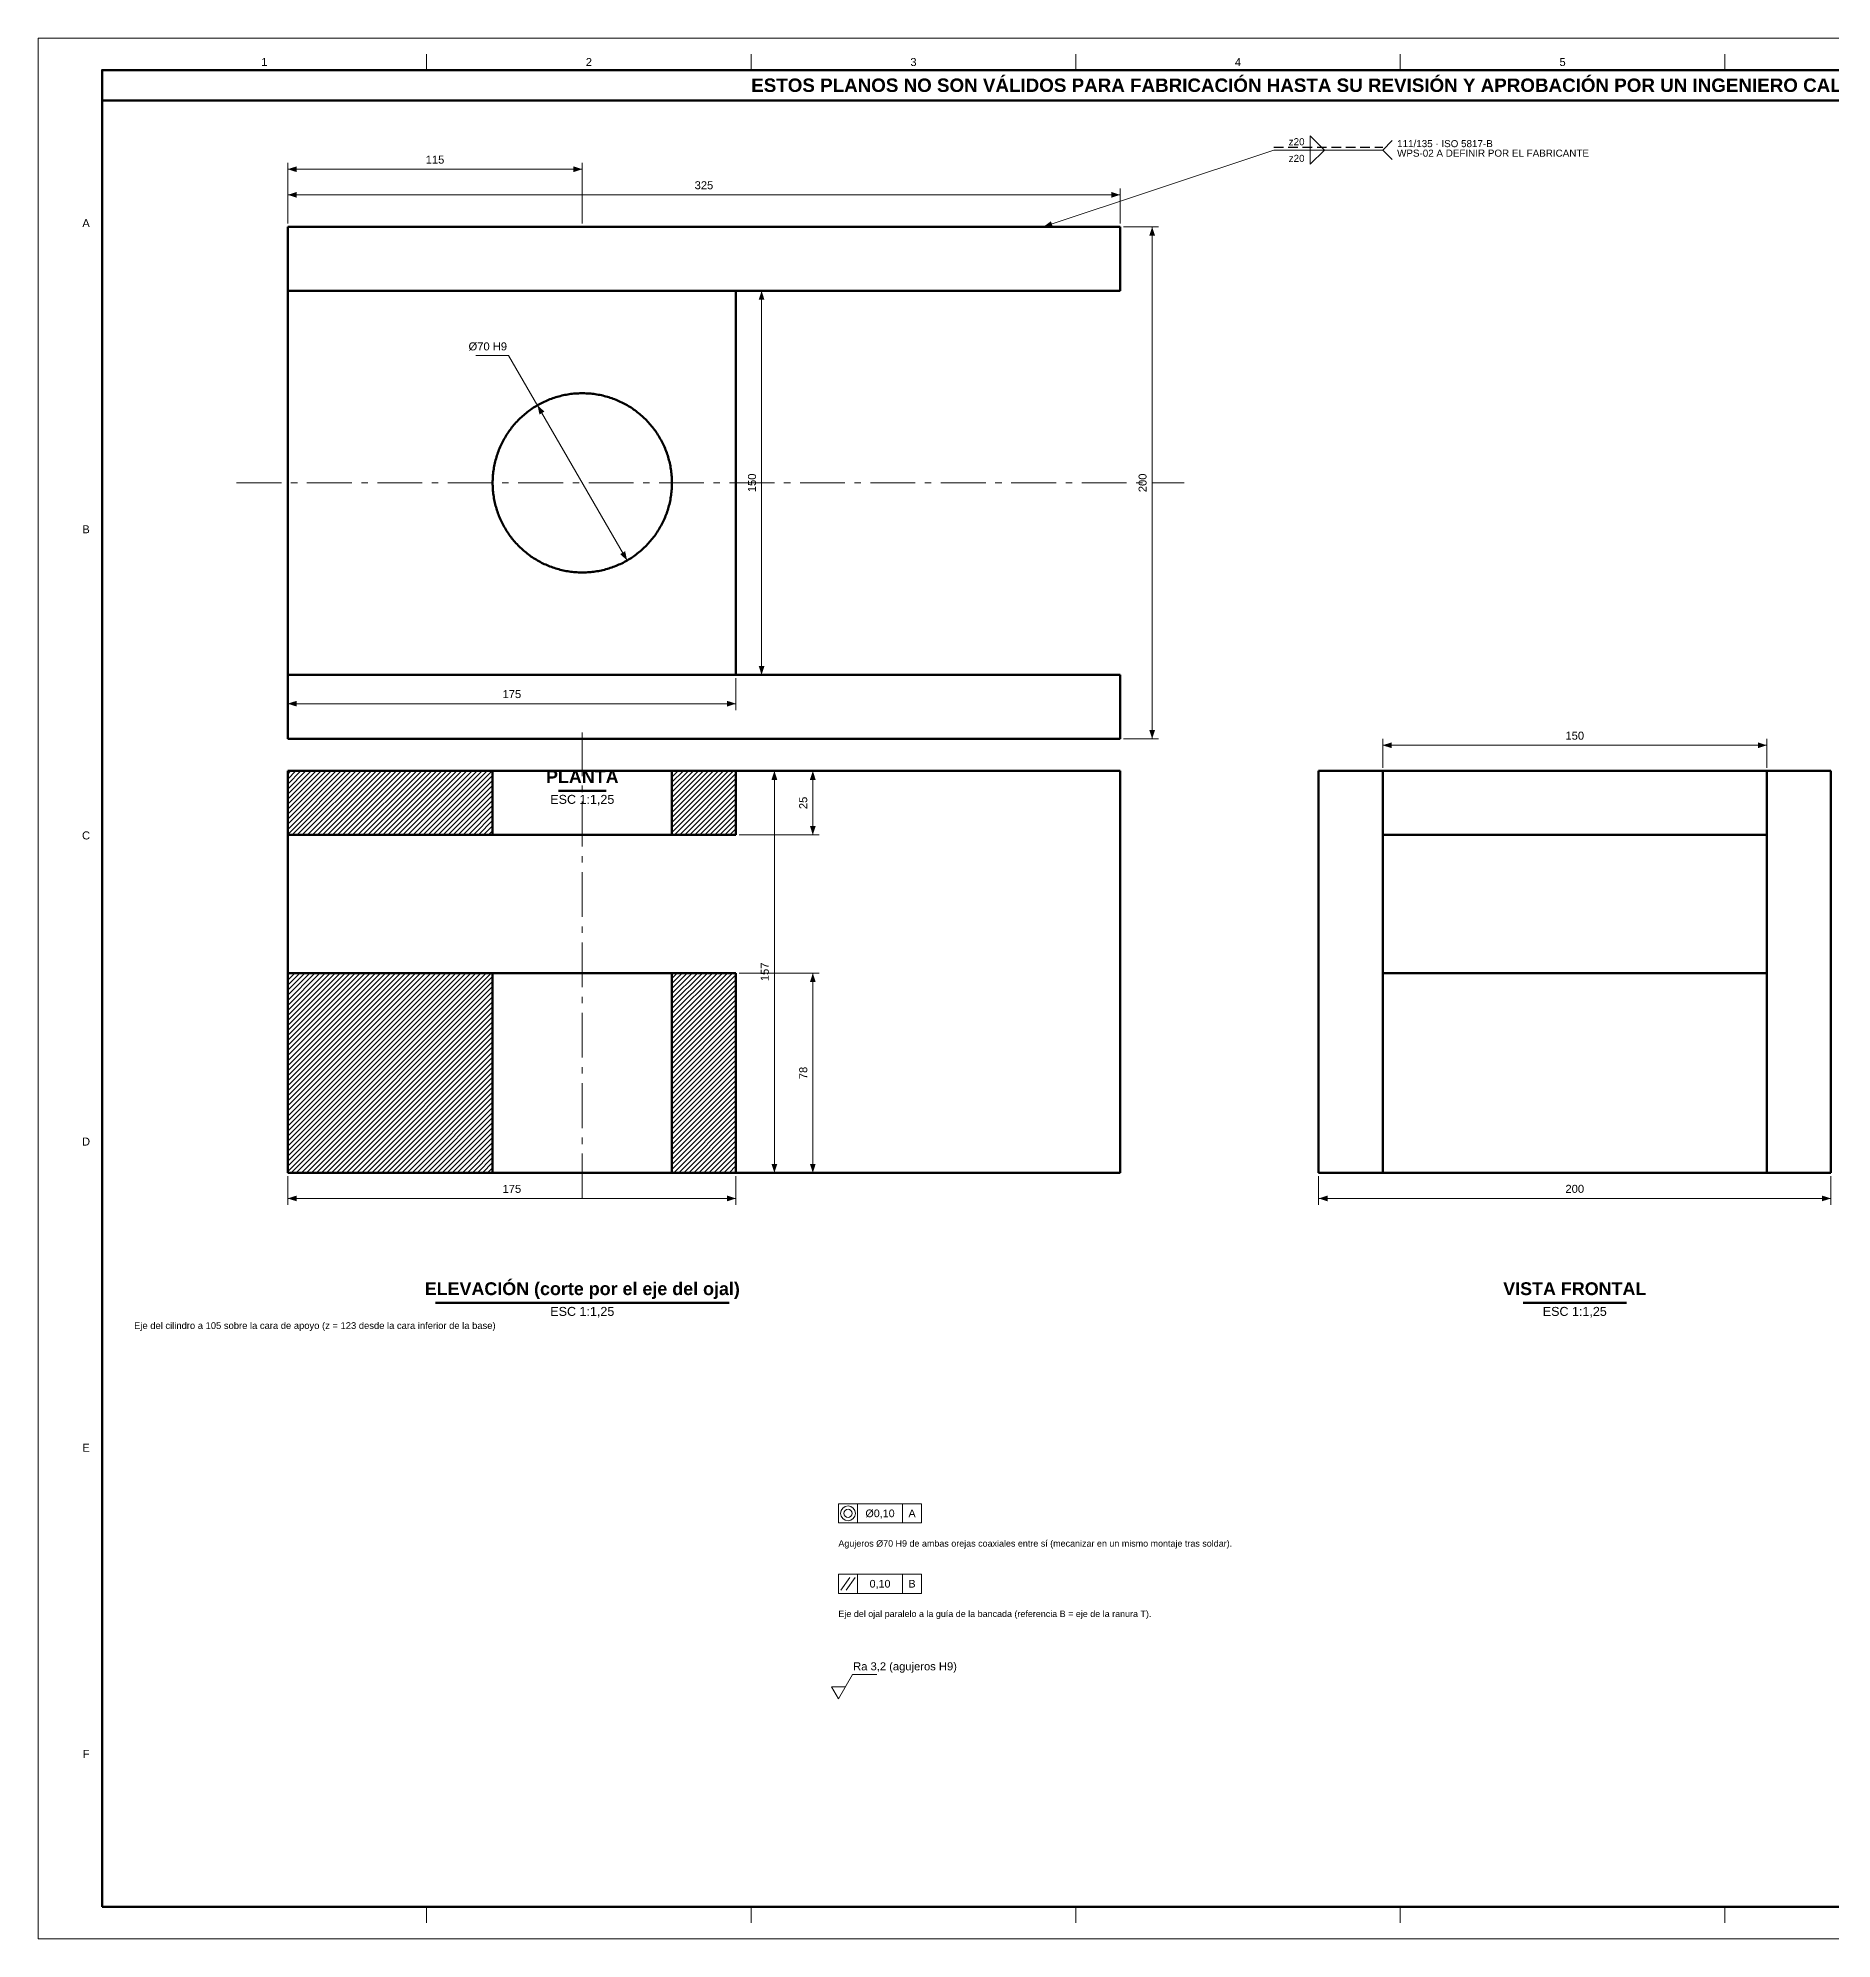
# Model space of a CAD drawing. Header units: millimetres. Extents: x 0 to 841, y 0 to 594.
# Drawn here: x 0 to 560, y 0 to 594 of the extents above; entities that cross this region are included whole.
import ezdxf
from ezdxf.enums import TextEntityAlignment as Align

# ---------------------------------------------------------------- set-up
doc = ezdxf.new("R2010")
doc.units = ezdxf.units.MM
doc.linetypes.add('EJE', pattern=[22, 14, -3, 2, -3])
doc.linetypes.add('OCULTO', pattern=[4.5, 3, -1.5])
for name, color, linetype, lineweight in [('ACH', 7, 'CONTINUOUS', 13), ('COTA', 7, 'CONTINUOUS', 18), ('EJE', 7, 'EJE', 18), ('FINA', 7, 'CONTINUOUS', 18), ('MARCO', 7, 'CONTINUOUS', 70), ('OCU', 7, 'OCULTO', 25), ('TXT', 7, 'CONTINUOUS', 25), ('VIS', 7, 'CONTINUOUS', 50)]:
    doc.layers.add(name, color=color, linetype=linetype, lineweight=lineweight)
doc.styles.add('STD', font='LiberationSans-Regular.ttf')
doc.styles.add('STDB', font='LiberationSans-Bold.ttf')

msp = doc.modelspace()

# ---------------------------------------------------------------- hatches: boundary and pattern name
at = {"layer": 'ACH'}
h = msp.add_hatch(dxfattribs=at)
h.set_pattern_fill('ANSI31', scale=0.35)
h.paths.add_polyline_path([(142, 345), (78, 345), (78, 365), (142, 365)])
h = msp.add_hatch(dxfattribs=at)
h.set_pattern_fill('ANSI31', scale=0.35)
h.paths.add_polyline_path([(218, 345), (198, 345), (198, 365), (218, 365)])
h = msp.add_hatch(dxfattribs=at)
h.set_pattern_fill('ANSI31', scale=0.35)
h.paths.add_polyline_path([(142, 239.4), (78, 239.4), (78, 301.8), (142, 301.8)])
h = msp.add_hatch(dxfattribs=at)
h.set_pattern_fill('ANSI31', scale=0.35)
h.paths.add_polyline_path([(218, 239.4), (198, 239.4), (198, 301.8), (218, 301.8)])

# ---------------------------------------------------------------- linework, layer by layer
at = {"layer": 'COTA'}
for p, q in [((314, 535), (386, 559)), ((386, 559), (420, 559)), ((420, 559), (423, 562)), ((420, 559), (423, 556)), ((78, 536), (78, 555)), ((78, 553), (170, 553)), ((170, 536), (170, 555)), ((78, 536), (78, 547)), ((338, 536), (338, 547)), ((78, 545), (338, 545)), ((339, 535), (350, 535)), ((348, 375), (348, 535)), ((219, 515), (228, 515)), ((226, 395), (226, 515)), ((147, 494.84), (136.7, 494.84)), ((184, 430.75), (147, 494.84)), ((78, 394), (78, 384)), ((218, 394), (218, 384)), ((219, 395), (228, 395)), ((78, 386), (218, 386)), ((339, 375), (350, 375)), ((420, 366), (420, 375)), ((540, 366), (540, 375)), ((420, 373), (540, 373)), ((219, 365), (232, 365)), ((219, 365), (244, 365)), ((230, 239.4), (230, 365)), ((242, 345), (242, 365)), ((219, 345), (244, 345)), ((219, 301.8), (244, 301.8)), ((242, 239.4), (242, 301.8)), ((78, 238.4), (78, 229.4)), ((218, 238.4), (218, 229.4)), ((219, 239.4), (232, 239.4)), ((219, 239.4), (244, 239.4)), ((400, 238.4), (400, 229.4)), ((560, 238.4), (560, 229.4)), ((78, 231.4), (218, 231.4)), ((400, 231.4), (560, 231.4)), ((256, 130), (256, 136)), ((270, 130), (270, 136)), ((250.8, 109), (253.6, 113)), ((252.4, 109), (255.2, 113)), ((256, 108), (256, 114)), ((270, 108), (270, 114)), ((247.8, 78.8), (252.2, 78.8))]:
    msp.add_line(p, q, dxfattribs=at)
for points in [[(397.4, 559), (397.4, 563.4), (401.8, 559)], [(397.4, 559), (397.4, 554.6), (401.8, 559)], [(250, 130), (276, 130), (276, 136), (250, 136)], [(250, 108), (276, 108), (276, 114), (250, 114)]]:
    msp.add_lwpolyline(points, close=True, dxfattribs=at)
msp.add_lwpolyline([(247.8, 78.8), (250, 75), (254.4, 82.6), (262, 82.6)], dxfattribs=at)
for radius in [2.3, 1.3]:
    msp.add_circle((253, 133), radius, dxfattribs=at)
for points in [[(78, 553), (80.8, 552.1), (80.8, 553.9)], [(170, 553), (167.2, 553.9), (167.2, 552.1)], [(78, 545), (80.8, 544.1), (80.8, 545.9)], [(338, 545), (335.2, 545.9), (335.2, 544.1)], [(314, 535), (316.94, 535.03), (316.37, 536.74)], [(348, 535), (347.1, 532.2), (348.9, 532.2)], [(226, 515), (225.1, 512.2), (226.9, 512.2)], [(156, 479.25), (156.62, 476.37), (158.18, 477.27)], [(184, 430.75), (183.38, 433.63), (181.82, 432.73)], [(226, 395), (226.9, 397.8), (225.1, 397.8)], [(78, 386), (80.8, 385.1), (80.8, 386.9)], [(218, 386), (215.2, 386.9), (215.2, 385.1)], [(348, 375), (348.9, 377.8), (347.1, 377.8)], [(420, 373), (422.8, 372.1), (422.8, 373.9)], [(540, 373), (537.2, 373.9), (537.2, 372.1)], [(230, 365), (229.1, 362.2), (230.9, 362.2)], [(242, 365), (241.1, 362.2), (242.9, 362.2)], [(242, 345), (242.9, 347.8), (241.1, 347.8)], [(242, 301.8), (241.1, 299), (242.9, 299)], [(230, 239.4), (230.9, 242.2), (229.1, 242.2)], [(242, 239.4), (242.9, 242.2), (241.1, 242.2)], [(78, 231.4), (80.8, 230.5), (80.8, 232.3)], [(218, 231.4), (215.2, 232.3), (215.2, 230.5)], [(400, 231.4), (402.8, 230.5), (402.8, 232.3)], [(560, 231.4), (557.2, 232.3), (557.2, 230.5)]]:
    msp.add_solid(points, dxfattribs=at)
at = {"layer": 'EJE'}
for p, q in [((62, 455), (358, 455)), ((170, 231.4), (170, 377))]:
    msp.add_line(p, q, dxfattribs=at)
at = {"layer": 'FINA'}
for p, q in [((121.38, 584), (121.38, 589)), ((222.75, 584), (222.75, 589)), ((324.12, 584), (324.12, 589)), ((425.5, 584), (425.5, 589)), ((526.88, 584), (526.88, 589)), ((121.38, 10), (121.38, 5)), ((222.75, 10), (222.75, 5)), ((324.12, 10), (324.12, 5)), ((425.5, 10), (425.5, 5)), ((526.88, 10), (526.88, 5))]:
    msp.add_line(p, q, dxfattribs=at)
msp.add_lwpolyline([(0, 0), (841, 0), (841, 594), (0, 594)], close=True, dxfattribs=at)
at = {"layer": 'MARCO'}
for points in [[(20, 10), (831, 10), (831, 584), (20, 584)], [(20, 574.5), (831, 574.5), (831, 584), (20, 584)]]:
    msp.add_lwpolyline(points, close=True, dxfattribs=at)
at = {"layer": 'OCU'}
msp.add_line((386, 559.9), (420, 559.9), dxfattribs=at)
at = {"layer": 'VIS'}
for p, q in [((162.56, 358.8), (177.44, 358.8)), ((124.12, 198.8), (215.88, 198.8)), ((463.88, 198.8), (496.12, 198.8))]:
    msp.add_line(p, q, dxfattribs=at)
for points in [[(78, 515), (78, 535)], [(78, 535), (338, 535)], [(338, 515), (338, 535)], [(78, 515), (338, 515)], [(78, 395), (78, 515)], [(78, 515), (218, 515)], [(218, 395), (218, 515)], [(198, 455), (198, 454.52), (197.98, 454.04), (197.96, 453.56), (197.93, 453.08), (197.9, 452.6), (197.85, 452.12), (197.8, 451.64), (197.74, 451.17), (197.67, 450.69), (197.59, 450.22), (197.5, 449.74), (197.41, 449.27), (197.31, 448.8), (197.2, 448.34), (197.08, 447.87), (196.95, 447.41), (196.82, 446.94), (196.67, 446.48), (196.52, 446.03), (196.37, 445.57), (196.2, 445.12), (196.03, 444.67), (195.85, 444.23), (195.66, 443.79), (195.46, 443.35), (195.26, 442.91), (195.05, 442.48), (194.83, 442.05), (194.6, 441.63), (194.37, 441.21), (194.13, 440.79), (193.88, 440.38), (193.63, 439.97), (193.36, 439.57), (193.1, 439.17), (192.82, 438.78), (192.54, 438.39), (192.25, 438), (191.96, 437.62), (191.65, 437.25), (191.35, 436.88), (191.03, 436.52), (190.71, 436.16), (190.38, 435.8), (190.05, 435.46), (189.71, 435.12), (189.37, 434.78), (189.02, 434.45), (188.66, 434.13), (188.3, 433.81), (187.94, 433.5), (187.56, 433.19), (187.19, 432.9), (186.81, 432.6), (186.42, 432.32), (186.03, 432.04), (185.63, 431.77), (185.23, 431.5), (184.82, 431.25), (184.41, 431), (184, 430.75), (183.58, 430.51), (183.16, 430.28), (182.73, 430.06), (182.3, 429.85), (181.87, 429.64), (181.43, 429.44), (180.99, 429.25), (180.55, 429.06), (180.1, 428.89), (179.65, 428.72), (179.2, 428.55), (178.74, 428.4), (178.29, 428.25), (177.83, 428.12), (177.36, 427.99), (176.9, 427.86), (176.43, 427.75), (175.96, 427.64), (175.49, 427.54), (175.02, 427.45), (174.55, 427.37), (174.07, 427.3), (173.6, 427.23), (173.12, 427.17), (172.64, 427.12), (172.16, 427.08), (171.68, 427.05), (171.2, 427.03), (170.72, 427.01), (170.24, 427), (169.76, 427), (169.28, 427.01), (168.8, 427.03), (168.32, 427.05), (167.84, 427.08), (167.36, 427.12), (166.88, 427.17), (166.4, 427.23), (165.93, 427.3), (165.45, 427.37), (164.98, 427.45), (164.51, 427.54), (164.04, 427.64), (163.57, 427.75), (163.1, 427.86), (162.64, 427.99), (162.17, 428.12), (161.71, 428.25), (161.26, 428.4), (160.8, 428.55), (160.35, 428.72), (159.9, 428.89), (159.45, 429.06), (159.01, 429.25), (158.57, 429.44), (158.13, 429.64), (157.7, 429.85), (157.27, 430.06), (156.84, 430.28), (156.42, 430.51), (156, 430.75), (155.59, 431), (155.18, 431.25), (154.77, 431.5), (154.37, 431.77), (153.97, 432.04), (153.58, 432.32), (153.19, 432.6), (152.81, 432.9), (152.44, 433.19), (152.06, 433.5), (151.7, 433.81), (151.34, 434.13), (150.98, 434.45), (150.63, 434.78), (150.29, 435.12), (149.95, 435.46), (149.62, 435.8), (149.29, 436.16), (148.97, 436.52), (148.65, 436.88), (148.35, 437.25), (148.04, 437.62), (147.75, 438), (147.46, 438.39), (147.18, 438.78), (146.9, 439.17), (146.64, 439.57), (146.37, 439.97), (146.12, 440.38), (145.87, 440.79), (145.63, 441.21), (145.4, 441.63), (145.17, 442.05), (144.95, 442.48), (144.74, 442.91), (144.54, 443.35), (144.34, 443.79), (144.15, 444.23), (143.97, 444.67), (143.8, 445.12), (143.63, 445.57), (143.48, 446.03), (143.33, 446.48), (143.18, 446.94), (143.05, 447.41), (142.92, 447.87), (142.8, 448.34), (142.69, 448.8), (142.59, 449.27), (142.5, 449.74), (142.41, 450.22), (142.33, 450.69), (142.26, 451.17), (142.2, 451.64), (142.15, 452.12), (142.1, 452.6), (142.07, 453.08), (142.04, 453.56), (142.02, 454.04), (142, 454.52), (142, 455), (142, 455.48), (142.02, 455.96), (142.04, 456.44), (142.07, 456.92), (142.1, 457.4), (142.15, 457.88), (142.2, 458.36), (142.26, 458.83), (142.33, 459.31), (142.41, 459.78), (142.5, 460.26), (142.59, 460.73), (142.69, 461.2), (142.8, 461.66), (142.92, 462.13), (143.05, 462.59), (143.18, 463.06), (143.33, 463.52), (143.48, 463.97), (143.63, 464.43), (143.8, 464.88), (143.97, 465.33), (144.15, 465.77), (144.34, 466.21), (144.54, 466.65), (144.74, 467.09), (144.95, 467.52), (145.17, 467.95), (145.4, 468.37), (145.63, 468.79), (145.87, 469.21), (146.12, 469.62), (146.37, 470.03), (146.64, 470.43), (146.9, 470.83), (147.18, 471.22), (147.46, 471.61), (147.75, 472), (148.04, 472.38), (148.35, 472.75), (148.65, 473.12), (148.97, 473.48), (149.29, 473.84), (149.62, 474.2), (149.95, 474.54), (150.29, 474.88), (150.63, 475.22), (150.98, 475.55), (151.34, 475.87), (151.7, 476.19), (152.06, 476.5), (152.44, 476.81), (152.81, 477.1), (153.19, 477.4), (153.58, 477.68), (153.97, 477.96), (154.37, 478.23), (154.77, 478.5), (155.18, 478.75), (155.59, 479), (156, 479.25), (156.42, 479.49), (156.84, 479.72), (157.27, 479.94), (157.7, 480.15), (158.13, 480.36), (158.57, 480.56), (159.01, 480.75), (159.45, 480.94), (159.9, 481.11), (160.35, 481.28), (160.8, 481.45), (161.26, 481.6), (161.71, 481.75), (162.17, 481.88), (162.64, 482.01), (163.1, 482.14), (163.57, 482.25), (164.04, 482.36), (164.51, 482.46), (164.98, 482.55), (165.45, 482.63), (165.93, 482.7), (166.4, 482.77), (166.88, 482.83), (167.36, 482.88), (167.84, 482.92), (168.32, 482.95), (168.8, 482.97), (169.28, 482.99), (169.76, 483), (170.24, 483), (170.72, 482.99), (171.2, 482.97), (171.68, 482.95), (172.16, 482.92), (172.64, 482.88), (173.12, 482.83), (173.6, 482.77), (174.07, 482.7), (174.55, 482.63), (175.02, 482.55), (175.49, 482.46), (175.96, 482.36), (176.43, 482.25), (176.9, 482.14), (177.36, 482.01), (177.83, 481.88), (178.29, 481.75), (178.74, 481.6), (179.2, 481.45), (179.65, 481.28), (180.1, 481.11), (180.55, 480.94), (180.99, 480.75), (181.43, 480.56), (181.87, 480.36), (182.3, 480.15), (182.73, 479.94), (183.16, 479.72), (183.58, 479.49), (184, 479.25), (184.41, 479), (184.82, 478.75), (185.23, 478.5), (185.63, 478.23), (186.03, 477.96), (186.42, 477.68), (186.81, 477.4), (187.19, 477.1), (187.56, 476.81), (187.94, 476.5), (188.3, 476.19), (188.66, 475.87), (189.02, 475.55), (189.37, 475.22), (189.71, 474.88), (190.05, 474.54), (190.38, 474.2), (190.71, 473.84), (191.03, 473.48), (191.35, 473.12), (191.65, 472.75), (191.96, 472.38), (192.25, 472), (192.54, 471.61), (192.82, 471.22), (193.1, 470.83), (193.36, 470.43), (193.63, 470.03), (193.88, 469.62), (194.13, 469.21), (194.37, 468.79), (194.6, 468.37), (194.83, 467.95), (195.05, 467.52), (195.26, 467.09), (195.46, 466.65), (195.66, 466.21), (195.85, 465.77), (196.03, 465.33), (196.2, 464.88), (196.37, 464.43), (196.52, 463.97), (196.67, 463.52), (196.82, 463.06), (196.95, 462.59), (197.08, 462.13), (197.2, 461.66), (197.31, 461.2), (197.41, 460.73), (197.5, 460.26), (197.59, 459.78), (197.67, 459.31), (197.74, 458.83), (197.8, 458.36), (197.85, 457.88), (197.9, 457.4), (197.93, 456.92), (197.96, 456.44), (197.98, 455.96), (198, 455.48), (198, 455)], [(78, 375), (78, 395)], [(78, 395), (338, 395)], [(78, 395), (218, 395)], [(338, 375), (338, 395)], [(78, 375), (338, 375)], [(78, 345), (78, 365)], [(142, 365), (78, 365)], [(142, 365), (142.48, 365), (142.97, 365), (143.45, 365), (143.93, 365), (144.41, 365), (144.9, 365), (145.38, 365), (145.86, 365), (146.34, 365), (146.83, 365), (147.31, 365), (147.79, 365), (148.28, 365), (148.76, 365), (149.24, 365), (149.72, 365), (150.21, 365), (150.69, 365), (151.17, 365), (151.66, 365), (152.14, 365), (152.62, 365), (153.1, 365), (153.59, 365), (154.07, 365), (154.55, 365), (155.03, 365), (155.52, 365), (156, 365), (156.48, 365), (156.97, 365), (157.45, 365), (157.93, 365), (158.41, 365), (158.9, 365), (159.38, 365), (159.86, 365), (160.34, 365), (160.83, 365), (161.31, 365), (161.79, 365), (162.28, 365), (162.76, 365), (163.24, 365), (163.72, 365), (164.21, 365), (164.69, 365), (165.17, 365), (165.66, 365), (166.14, 365), (166.62, 365), (167.1, 365), (167.59, 365), (168.07, 365), (168.55, 365), (169.03, 365), (169.52, 365), (170, 365), (170.48, 365), (170.97, 365), (171.45, 365), (171.93, 365), (172.41, 365), (172.9, 365), (173.38, 365), (173.86, 365), (174.34, 365), (174.83, 365), (175.31, 365), (175.79, 365), (176.28, 365), (176.76, 365), (177.24, 365), (177.72, 365), (178.21, 365), (178.69, 365), (179.17, 365), (179.66, 365), (180.14, 365), (180.62, 365), (181.1, 365), (181.59, 365), (182.07, 365), (182.55, 365), (183.03, 365), (183.52, 365), (184, 365), (184.48, 365), (184.97, 365), (185.45, 365), (185.93, 365), (186.41, 365), (186.9, 365), (187.38, 365), (187.86, 365), (188.34, 365), (188.83, 365), (189.31, 365), (189.79, 365), (190.28, 365), (190.76, 365), (191.24, 365), (191.72, 365), (192.21, 365), (192.69, 365), (193.17, 365), (193.66, 365), (194.14, 365), (194.62, 365), (195.1, 365), (195.59, 365), (196.07, 365), (196.55, 365), (197.03, 365), (197.52, 365), (198, 365)], [(142, 365), (142, 345)], [(218, 365), (198, 365)], [(198, 345), (198, 365)], [(218, 365), (338, 365)], [(218, 345), (218, 365)], [(338, 239.4), (338, 365)], [(400, 239.4), (400, 365)], [(400, 365), (420, 365)], [(420, 239.4), (420, 365)], [(420, 365), (540, 365)], [(540, 239.4), (540, 365)], [(540, 365), (560, 365)], [(560, 239.4), (560, 365)], [(78, 301.8), (78, 345)], [(142, 345), (78, 345)], [(142, 345), (142.48, 345), (142.97, 345), (143.45, 345), (143.93, 345), (144.41, 345), (144.9, 345), (145.38, 345), (145.86, 345), (146.34, 345), (146.83, 345), (147.31, 345), (147.79, 345), (148.28, 345), (148.76, 345), (149.24, 345), (149.72, 345), (150.21, 345), (150.69, 345), (151.17, 345), (151.66, 345), (152.14, 345), (152.62, 345), (153.1, 345), (153.59, 345), (154.07, 345), (154.55, 345), (155.03, 345), (155.52, 345), (156, 345), (156.48, 345), (156.97, 345), (157.45, 345), (157.93, 345), (158.41, 345), (158.9, 345), (159.38, 345), (159.86, 345), (160.34, 345), (160.83, 345), (161.31, 345), (161.79, 345), (162.28, 345), (162.76, 345), (163.24, 345), (163.72, 345), (164.21, 345), (164.69, 345), (165.17, 345), (165.66, 345), (166.14, 345), (166.62, 345), (167.1, 345), (167.59, 345), (168.07, 345), (168.55, 345), (169.03, 345), (169.52, 345), (170, 345), (170.48, 345), (170.97, 345), (171.45, 345), (171.93, 345), (172.41, 345), (172.9, 345), (173.38, 345), (173.86, 345), (174.34, 345), (174.83, 345), (175.31, 345), (175.79, 345), (176.28, 345), (176.76, 345), (177.24, 345), (177.72, 345), (178.21, 345), (178.69, 345), (179.17, 345), (179.66, 345), (180.14, 345), (180.62, 345), (181.1, 345), (181.59, 345), (182.07, 345), (182.55, 345), (183.03, 345), (183.52, 345), (184, 345), (184.48, 345), (184.97, 345), (185.45, 345), (185.93, 345), (186.41, 345), (186.9, 345), (187.38, 345), (187.86, 345), (188.34, 345), (188.83, 345), (189.31, 345), (189.79, 345), (190.28, 345), (190.76, 345), (191.24, 345), (191.72, 345), (192.21, 345), (192.69, 345), (193.17, 345), (193.66, 345), (194.14, 345), (194.62, 345), (195.1, 345), (195.59, 345), (196.07, 345), (196.55, 345), (197.03, 345), (197.52, 345), (198, 345)], [(218, 345), (198, 345)], [(420, 345), (540, 345)], [(78, 239.4), (78, 301.8)], [(142, 301.8), (78, 301.8)], [(142, 301.8), (142.48, 301.8), (142.97, 301.8), (143.45, 301.8), (143.93, 301.8), (144.41, 301.8), (144.9, 301.8), (145.38, 301.8), (145.86, 301.8), (146.34, 301.8), (146.83, 301.8), (147.31, 301.8), (147.79, 301.8), (148.28, 301.8), (148.76, 301.8), (149.24, 301.8), (149.72, 301.8), (150.21, 301.8), (150.69, 301.8), (151.17, 301.8), (151.66, 301.8), (152.14, 301.8), (152.62, 301.8), (153.1, 301.8), (153.59, 301.8), (154.07, 301.8), (154.55, 301.8), (155.03, 301.8), (155.52, 301.8), (156, 301.8), (156.48, 301.8), (156.97, 301.8), (157.45, 301.8), (157.93, 301.8), (158.41, 301.8), (158.9, 301.8), (159.38, 301.8), (159.86, 301.8), (160.34, 301.8), (160.83, 301.8), (161.31, 301.8), (161.79, 301.8), (162.28, 301.8), (162.76, 301.8), (163.24, 301.8), (163.72, 301.8), (164.21, 301.8), (164.69, 301.8), (165.17, 301.8), (165.66, 301.8), (166.14, 301.8), (166.62, 301.8), (167.1, 301.8), (167.59, 301.8), (168.07, 301.8), (168.55, 301.8), (169.03, 301.8), (169.52, 301.8), (170, 301.8), (170.48, 301.8), (170.97, 301.8), (171.45, 301.8), (171.93, 301.8), (172.41, 301.8), (172.9, 301.8), (173.38, 301.8), (173.86, 301.8), (174.34, 301.8), (174.83, 301.8), (175.31, 301.8), (175.79, 301.8), (176.28, 301.8), (176.76, 301.8), (177.24, 301.8), (177.72, 301.8), (178.21, 301.8), (178.69, 301.8), (179.17, 301.8), (179.66, 301.8), (180.14, 301.8), (180.62, 301.8), (181.1, 301.8), (181.59, 301.8), (182.07, 301.8), (182.55, 301.8), (183.03, 301.8), (183.52, 301.8), (184, 301.8), (184.48, 301.8), (184.97, 301.8), (185.45, 301.8), (185.93, 301.8), (186.41, 301.8), (186.9, 301.8), (187.38, 301.8), (187.86, 301.8), (188.34, 301.8), (188.83, 301.8), (189.31, 301.8), (189.79, 301.8), (190.28, 301.8), (190.76, 301.8), (191.24, 301.8), (191.72, 301.8), (192.21, 301.8), (192.69, 301.8), (193.17, 301.8), (193.66, 301.8), (194.14, 301.8), (194.62, 301.8), (195.1, 301.8), (195.59, 301.8), (196.07, 301.8), (196.55, 301.8), (197.03, 301.8), (197.52, 301.8), (198, 301.8)], [(142, 301.8), (142, 239.4)], [(218, 301.8), (198, 301.8)], [(198, 239.4), (198, 301.8)], [(218, 239.4), (218, 301.8)], [(420, 301.8), (540, 301.8)], [(142, 239.4), (78, 239.4)], [(142, 239.4), (142.48, 239.4), (142.97, 239.4), (143.45, 239.4), (143.93, 239.4), (144.41, 239.4), (144.9, 239.4), (145.38, 239.4), (145.86, 239.4), (146.34, 239.4), (146.83, 239.4), (147.31, 239.4), (147.79, 239.4), (148.28, 239.4), (148.76, 239.4), (149.24, 239.4), (149.72, 239.4), (150.21, 239.4), (150.69, 239.4), (151.17, 239.4), (151.66, 239.4), (152.14, 239.4), (152.62, 239.4), (153.1, 239.4), (153.59, 239.4), (154.07, 239.4), (154.55, 239.4), (155.03, 239.4), (155.52, 239.4), (156, 239.4), (156.48, 239.4), (156.97, 239.4), (157.45, 239.4), (157.93, 239.4), (158.41, 239.4), (158.9, 239.4), (159.38, 239.4), (159.86, 239.4), (160.34, 239.4), (160.83, 239.4), (161.31, 239.4), (161.79, 239.4), (162.28, 239.4), (162.76, 239.4), (163.24, 239.4), (163.72, 239.4), (164.21, 239.4), (164.69, 239.4), (165.17, 239.4), (165.66, 239.4), (166.14, 239.4), (166.62, 239.4), (167.1, 239.4), (167.59, 239.4), (168.07, 239.4), (168.55, 239.4), (169.03, 239.4), (169.52, 239.4), (170, 239.4), (170.48, 239.4), (170.97, 239.4), (171.45, 239.4), (171.93, 239.4), (172.41, 239.4), (172.9, 239.4), (173.38, 239.4), (173.86, 239.4), (174.34, 239.4), (174.83, 239.4), (175.31, 239.4), (175.79, 239.4), (176.28, 239.4), (176.76, 239.4), (177.24, 239.4), (177.72, 239.4), (178.21, 239.4), (178.69, 239.4), (179.17, 239.4), (179.66, 239.4), (180.14, 239.4), (180.62, 239.4), (181.1, 239.4), (181.59, 239.4), (182.07, 239.4), (182.55, 239.4), (183.03, 239.4), (183.52, 239.4), (184, 239.4), (184.48, 239.4), (184.97, 239.4), (185.45, 239.4), (185.93, 239.4), (186.41, 239.4), (186.9, 239.4), (187.38, 239.4), (187.86, 239.4), (188.34, 239.4), (188.83, 239.4), (189.31, 239.4), (189.79, 239.4), (190.28, 239.4), (190.76, 239.4), (191.24, 239.4), (191.72, 239.4), (192.21, 239.4), (192.69, 239.4), (193.17, 239.4), (193.66, 239.4), (194.14, 239.4), (194.62, 239.4), (195.1, 239.4), (195.59, 239.4), (196.07, 239.4), (196.55, 239.4), (197.03, 239.4), (197.52, 239.4), (198, 239.4)], [(218, 239.4), (198, 239.4)], [(218, 239.4), (338, 239.4)], [(400, 239.4), (420, 239.4)], [(420, 239.4), (540, 239.4)], [(540, 239.4), (560, 239.4)]]:
    msp.add_lwpolyline(points, dxfattribs=at)

# ---------------------------------------------------------------- texts
at = {"layer": 'TXT'}
for s, height, style, p in [('1', 2.5, 'STD', (70.69, 586.5)), ('2', 2.5, 'STD', (172.06, 586.5)), ('ESTOS PLANOS NO SON VÁLIDOS PARA FABRICACIÓN HASTA SU REVISIÓN Y APROBACIÓN POR UN INGENIERO CALCULISTA HABILITADO.', 4.2, 'STDB', (425.5, 579.25)), ('3', 2.5, 'STD', (273.44, 586.5)), ('4', 2.5, 'STD', (374.81, 586.5)), ('5', 2.5, 'STD', (476.19, 586.5)), ('A', 2.5, 'STD', (15, 536.17)), ('B', 2.5, 'STD', (15, 440.5)), ('C', 2.5, 'STD', (15, 344.83)), ('D', 2.5, 'STD', (15, 249.17)), ('E', 2.5, 'STD', (15, 153.5)), ('Ø0,10', 2.4, 'STD', (263, 133)), ('A', 2.4, 'STD', (273, 133)), ('0,10', 2.4, 'STD', (263, 111)), ('B', 2.4, 'STD', (273, 111)), ('F', 2.5, 'STD', (15, 57.83))]:
    msp.add_text(s, height=height, dxfattribs=dict(at, style=style)).set_placement(p, align=Align.MIDDLE_CENTER)
at = {"layer": 'TXT', "style": 'STD'}
for p in [(395.6, 561.6), (395.6, 556.4)]:
    msp.add_text('z20', height=2.2, dxfattribs=at).set_placement(p, align=Align.MIDDLE_RIGHT)
for s, p in [('WPS-02 A DEFINIR POR EL FABRICANTE', (424.5, 558.03)), ('111/135 · ISO 5817-B', (424.5, 561))]:
    msp.add_text(s, height=2.2, dxfattribs=at).set_placement(p, align=Align.MIDDLE_LEFT)
at = {"layer": 'TXT'}
for s, height, style, p in [('115', 2.5, 'STD', (124, 554)), ('325', 2.5, 'STD', (208, 546)), ('175', 2.5, 'STD', (148, 387)), ('150', 2.5, 'STD', (480, 374)), ('PLANTA', 4, 'STDB', (170, 360)), ('175', 2.5, 'STD', (148, 232.4)), ('200', 2.5, 'STD', (480, 232.4)), ('ELEVACIÓN (corte por el eje del ojal)', 4, 'STDB', (170, 200)), ('VISTA FRONTAL', 4, 'STDB', (480, 200))]:
    msp.add_text(s, height=height, dxfattribs=dict(at, style=style)).set_placement(p, align=Align.BOTTOM_CENTER)
at = {"layer": 'TXT', "style": 'STD'}
msp.add_text('Ø70 H9', height=2.5, dxfattribs=at).set_placement((146.5, 495.64), align=Align.BOTTOM_RIGHT)
for s, p in [('150', (225, 455)), ('200', (347, 455)), ('25', (241, 355)), ('157', (229, 302.2)), ('78', (241, 270.6))]:
    msp.add_text(s, height=2.5, rotation=90, dxfattribs=at).set_placement(p, align=Align.BOTTOM_CENTER)
for p in [(170, 357.5), (170, 197.5), (480, 197.5)]:
    msp.add_text('ESC 1:1,25', height=2.8, dxfattribs=at).set_placement(p, align=Align.TOP_CENTER)
for s, height, p in [('Eje del cilindro a 105 sobre la cara de apoyo (z = 123 desde la cara inferior de la base)', 2.1, (30, 190)), ('Agujeros Ø70 H9 de ambas orejas coaxiales entre sí (mecanizar en un mismo montaje tras soldar).', 2, (250, 122)), ('Eje del ojal paralelo a la guía de la bancada (referencia B = eje de la ranura T).', 2, (250, 100)), ('Ra 3,2 (agujeros H9)', 2.5, (254.6, 83.2))]:
    msp.add_text(s, height=height, dxfattribs=at).set_placement(p, align=Align.BOTTOM_LEFT)

doc.saveas('drawing.dxf')
